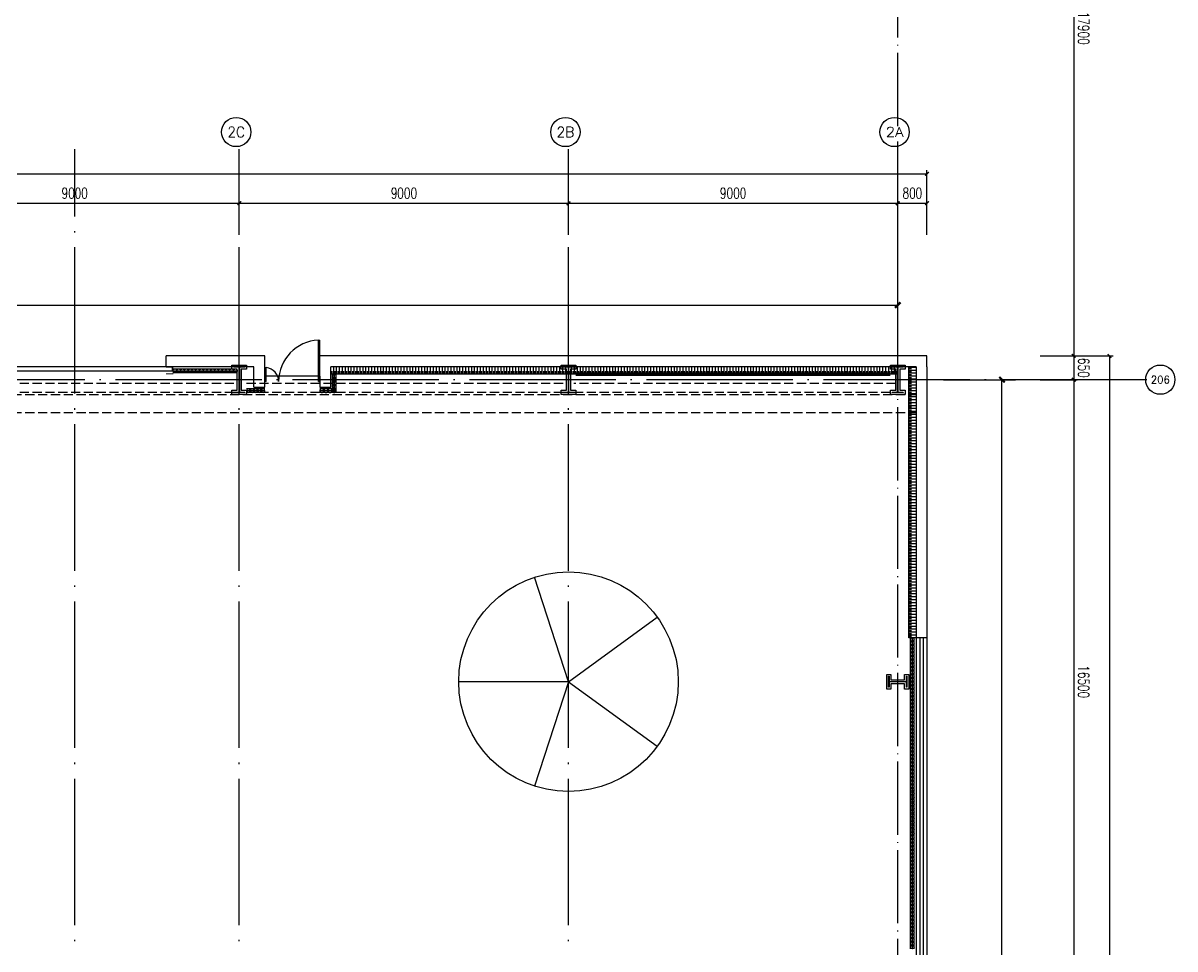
# Model space of a CAD drawing. Extents: x -555607 to 460190, y 498714 to 1664455.
# Drawn here: x -152766 to -121275, y 707020 to 732312 of the extents above; entities that cross this region are included whole.
import ezdxf
from ezdxf.enums import TextEntityAlignment as Align

# ---------------------------------------------------------------- set-up
doc = ezdxf.new("R2010")
doc.units = 0
doc.header["$LTSCALE"] = 1000
doc.header["$MEASUREMENT"] = 0
for name, pattern in [('10平面$0$DASH', [0.35, 0.25, -0.1]), ('CENTER', [2, 1.25, -0.25, 0.25, -0.25]), ('DASH', [0.35, 0.25, -0.1]), ('DOTE', [2.42, 2, -0.2, 0.02, -0.2])]:
    doc.linetypes.add(name, pattern=pattern)
doc.layers.get('Defpoints').update_dxf_attribs({"color": 210})
for name, color, linetype in [('10平面$0$WINDOW', 8, 'Continuous'), ('99平面图例外参$0$A-HATCH-2', 251, 'Continuous'), ('A-AXIS-D', 1, 'Continuous'), ('A-AXIS-DOTE', 14, 'DOTE'), ('A-AXIS-DP', 126, 'Continuous'), ('A-HATCH-2', 251, 'Continuous'), ('A-HRAIL', 250, 'Continuous'), ('A-LIN-V', 9, 'Continuous'), ('A-SFCE', 30, 'Continuous'), ('A-WINDOW', 8, 'Continuous'), ('AS-COLN', 6, 'Continuous'), ('AS-WALL', 40, 'Continuous'), ('CURTWALL', 4, 'Continuous'), ('TH_DIM', 3, 'Continuous')]:
    doc.layers.add(name, color=color, linetype=linetype)
doc.layers.add('柱间支撑', color=6, linetype='CENTER', lineweight=0)
doc.styles.add('_TCH_AXIS', font='COMPLEX', dxfattribs={"bigfont": 'GBCBIG'})
doc.styles.add('_TCH_DIM_T3', font='SIMPLEX', dxfattribs={"width": 0.705882, "bigfont": 'GBCBIG'})
doc.styles.add('A-DIM_T3', font='SIMPLEX', dxfattribs={"width": 0.705882, "bigfont": 'GBCBIG'})
doc.styles.add('图框宋体', font='', dxfattribs={"width": 0.75})
doc.styles.get('图框宋体').set_extended_font_data('SimSun')
doc.dimstyles.new('_TCH_ARCH&&100', dxfattribs={"dimtxt": 297.5, "dimasz": 100, "dimexe": 100, "dimexo": 100, "dimgap": 126.25, "dimtad": 1, "dimdec": 0, "dimzin": 0, "dimdsep": 46, "dimtxsty": '_TCH_DIM_T3', "dimblk": 'ARCHTICK', "dimcen": 0.09, "dimclrt": 7, "dimazin": 2, "dimtfac": 1, "dimtdec": 0, "dimtix": 1, "dimtmove": 2, "dimatfit": 3, "dimfxl": 100, "dimtolj": 1, "dimtzin": 0, "dimarcsym": 0})
doc.dimstyles.new('_TCH_ARCH&&150', dxfattribs={"dimtxt": 446.25, "dimasz": 150, "dimexe": 375, "dimexo": 450, "dimgap": 150, "dimtad": 1, "dimdec": 0, "dimzin": 0, "dimdsep": 46, "dimtxsty": '_TCH_DIM_T3', "dimblk": 'ARCHTICK', "dimcen": 0.09, "dimclrt": 7, "dimazin": 2, "dimtfac": 1, "dimtdec": 0, "dimtix": 1, "dimtmove": 2, "dimatfit": 3, "dimfxl": 1, "dimtolj": 1, "dimtzin": 0, "dimarcsym": 0})
doc.dimstyles.new('A-DIM&&100', dxfattribs={"dimtxt": 297.5, "dimasz": 100, "dimexe": 100, "dimexo": 100, "dimgap": 126.25, "dimtad": 1, "dimdec": 0, "dimzin": 0, "dimdsep": 46, "dimtxsty": 'A-DIM_T3', "dimblk": 'ARCHTICK', "dimcen": 0.09, "dimclrt": 7, "dimazin": 2, "dimtfac": 1, "dimtdec": 0, "dimtix": 1, "dimtmove": 2, "dimatfit": 3, "dimfxl": 1, "dimtolj": 1, "dimtzin": 0, "dimarcsym": 0})

# ---------------------------------------------------------------- blocks, each defined once
blk = doc.blocks.new('10平面$0$$DorLib2D$00000126')
at = {"color": 0, "linetype": 'Continuous'}
for p, q in [((-0.532, 0.5), (-0.532, 0.9)), ((0.532, 0.9), (0.532, 0.5))]:
    blk.add_line(p, q, dxfattribs=at)
at = {"color": 0, "linetype": '10平面$0$DASH'}
for p, q in [((-0.532, 0.9), (0.532, 0.9)), ((-0.532, 0.5), (0.532, 0.5))]:
    blk.add_line(p, q, dxfattribs=at)
blk = doc.blocks.new('DOOR2DLIB$SYSLIB$00000123')
at = {"color": 0}
for p, q in [((0.475, -0.001), (0.475, 0.752)), ((0.475, 0.752), (0.5, 0.752)), ((0.5, -0.001), (0.5, 0.752)), ((-0.5, 0), (-0.5, 0.252)), ((-0.475, 0.252), (-0.5, 0.252)), ((-0.475, 0), (-0.475, 0.252)), ((-0.475, 0), (-0.5, 0)), ((0.475, -0.001), (0.5, -0.001))]:
    blk.add_line(p, q, dxfattribs=at)
for centre, radius, start, end in [((0.505, -0.002), 0.755, 92.2493, 179.7238), ((-0.501, 0.003), 0.251, 359.7899, 84.0974)]:
    blk.add_arc(centre, radius, start, end, dxfattribs=at)
blk = doc.blocks.new('42343243')
at = {"layer": '10平面$0$WINDOW'}
blk.add_line((-144654, 1222620), (-146154, 1222620), dxfattribs=at)
at = {"layer": 'AS-WALL'}
for p, q in [((-146154, 1223170), (-148854, 1223170)), ((-148854, 1222870), (-148854, 1223170)), ((-146154, 1222620), (-146154, 1223170)), ((-144654, 1222620), (-144654, 1223170)), ((-137854, 1223170), (-144654, 1223170)), ((-137854, 1222870), (-137854, 1223170)), ((-146454, 1222870), (-148854, 1222870)), ((-146454, 1222320), (-146454, 1222870)), ((-144354, 1222320), (-144354, 1222870)), ((-137854, 1222870), (-144354, 1222870)), ((-146154, 1222320), (-146154, 1222620)), ((-144654, 1222620), (-144654, 1222320)), ((-146454, 1222320), (-146154, 1222320)), ((-144654, 1222320), (-144354, 1222320))]:
    blk.add_line(p, q, dxfattribs=at)
at = {"layer": '10平面$0$WINDOW', "zscale": 300}
for name, p, xscale, yscale, rotation in [('DOOR2DLIB$SYSLIB$00000123', (-145404, 1222470), -1500, -1500, 179.9999999999555), ('10平面$0$$DorLib2D$00000126', (-151354, 1223020), 5000, 300, 180)]:
    blk.add_blockref(name, p, dxfattribs=dict(at, xscale=xscale, yscale=yscale, rotation=rotation))
blk = doc.blocks.new('w4324324')
at = {"layer": 'A-HATCH-2', "color": 250}
for q in [(-1694760, 686605), (-1697614, 684532), (-1691907, 684532), (-1696524, 681178), (-1692997, 681178)]:
    blk.add_line((-1694760, 683605), q, dxfattribs=at)
blk.add_circle((-1694760, 683605), 3000, dxfattribs=at)
blk = doc.blocks.new('ner546')
at = {"layer": 'A-LIN-V'}
blk.add_blockref('w4324324', (631280, -64744), dxfattribs=at)
blk = doc.blocks.new('23124232432')
at = {"layer": '柱间支撑', "color": 250, "const_width": 100}
blk.add_lwpolyline([(-129054, 722720), (-137654, 722720)], dxfattribs=at)
blk = doc.blocks.new('342343243')
at = {"layer": 'A-AXIS-DP', "color": 5}
blk.add_lwpolyline([(-155704, 832070), (-155404, 832070), (-155404, 832058), (-155550, 832058), (-155550, 831582), (-155404, 831582), (-155404, 831570), (-155704, 831570), (-155704, 831582), (-155558, 831582), (-155558, 832058), (-155704, 832058), (-155704, 832070)], close=True, dxfattribs=at)
at = {"layer": 'A-HATCH-2'}
blk.add_lwpolyline([(-155754, 832120), (-155354, 832120), (-155354, 832008), (-155500, 832008), (-155500, 831632), (-155354, 831632), (-155354, 831520), (-155754, 831520), (-155754, 831632), (-155608, 831632), (-155608, 832008), (-155754, 832008)], close=True, dxfattribs=at)
blk = doc.blocks.new('nt66')
at = {"layer": 'A-HATCH-2'}
blk.add_lwpolyline([(-195840, 766870), (-195440, 766870), (-195440, 766758), (-195586, 766758), (-195586, 766182), (-195440, 766182), (-195440, 766070), (-195840, 766070), (-195840, 766182), (-195694, 766182), (-195694, 766758), (-195840, 766758)], close=True, dxfattribs=at)
at = {"layer": 'AS-COLN'}
blk.add_lwpolyline([(-195790, 766820), (-195490, 766820), (-195490, 766808), (-195636, 766808), (-195636, 766132), (-195490, 766132), (-195490, 766120), (-195790, 766120), (-195790, 766132), (-195644, 766132), (-195644, 766808), (-195790, 766808)], close=True, dxfattribs=at)
blk = doc.blocks.new('_ArchTick')
at = {"color": 0, "linetype": 'ByBlock', "const_width": 0.4}
blk.add_lwpolyline([(-0.5, -0.5), (0.5, 0.5)], dxfattribs=at)
blk = doc.blocks.new('*D132')
at = {"layer": 'A-AXIS-D', "color": 0, "lineweight": -2, "transparency": 16777216}
for p, q in [((-124860, 723220), (-122965, 723220)), ((-123065, 723220), (-123065, 639420)), ((-124860, 639420), (-122965, 639420))]:
    blk.add_line(p, q, dxfattribs=at)
at = {"layer": 'Defpoints', "color": 0, "transparency": 16777216}
for p in [(-124960, 723220), (-124960, 639420), (-123065, 639420)]:
    blk.add_point(p, dxfattribs=at)
at = {"layer": 'A-AXIS-D', "color": 0, "lineweight": -2, "transparency": 16777216, "xscale": 100, "yscale": 100, "zscale": 100}
for p, rotation in [((-123065, 723220), 90), ((-123065, 639420), 270)]:
    blk.add_blockref('_ArchTick', p, dxfattribs=dict(at, rotation=rotation))
at = {"layer": 'A-AXIS-D', "color": 7, "transparency": 16777216, "insert": (-122790, 681320), "char_height": 297.5, "attachment_point": 5, "rotation": 270, "style": '_TCH_DIM_T3'}
blk.add_mtext('\\A1;83800', dxfattribs=at)
blk = doc.blocks.new('*D133')
at = {"layer": 'A-AXIS-D', "color": 0, "lineweight": -2, "transparency": 16777216}
for p, q in [((-286054, 726630), (-286054, 728290)), ((-286054, 728190), (-128054, 728190)), ((-128054, 726630), (-128054, 728290))]:
    blk.add_line(p, q, dxfattribs=at)
at = {"layer": 'Defpoints', "color": 0, "transparency": 16777216}
for p in [(-128054, 728190), (-286054, 726530), (-128054, 726530)]:
    blk.add_point(p, dxfattribs=at)
at = {"layer": 'A-AXIS-D', "color": 0, "lineweight": -2, "transparency": 16777216, "xscale": 100, "yscale": 100, "zscale": 100, "rotation": 180}
blk.add_blockref('_ArchTick', (-286054, 728190), dxfattribs=at)
at = {"layer": 'A-AXIS-D', "color": 0, "lineweight": -2, "transparency": 16777216, "xscale": 100, "yscale": 100, "zscale": 100}
blk.add_blockref('_ArchTick', (-128054, 728190), dxfattribs=at)
at = {"layer": 'A-AXIS-D', "color": 7, "transparency": 16777216, "insert": (-207054, 728465), "char_height": 297.5, "attachment_point": 5, "style": '_TCH_DIM_T3'}
blk.add_mtext('\\A1;158000', dxfattribs=at)
blk = doc.blocks.new('*D149')
at = {"layer": 'A-AXIS-D', "color": 0, "lineweight": -2, "transparency": 16777216}
for p, q in [((-155854, 726530), (-155854, 727490)), ((-146854, 726530), (-146854, 727490)), ((-155854, 727390), (-146854, 727390))]:
    blk.add_line(p, q, dxfattribs=at)
at = {"layer": 'Defpoints', "color": 0, "transparency": 16777216}
for p in [(-146854, 727390), (-155854, 726430), (-146854, 726430)]:
    blk.add_point(p, dxfattribs=at)
at = {"layer": 'A-AXIS-D', "color": 0, "lineweight": -2, "transparency": 16777216, "xscale": 100, "yscale": 100, "zscale": 100, "rotation": 180}
blk.add_blockref('_ArchTick', (-155854, 727390), dxfattribs=at)
at = {"layer": 'A-AXIS-D', "color": 0, "lineweight": -2, "transparency": 16777216, "xscale": 100, "yscale": 100, "zscale": 100}
blk.add_blockref('_ArchTick', (-146854, 727390), dxfattribs=at)
at = {"layer": 'A-AXIS-D', "color": 7, "transparency": 16777216, "insert": (-151354, 727665), "char_height": 297.5, "attachment_point": 5, "style": '_TCH_DIM_T3'}
blk.add_mtext('\\A1;9000', dxfattribs=at)
blk = doc.blocks.new('*D150')
at = {"layer": 'A-AXIS-D', "color": 0, "lineweight": -2, "transparency": 16777216}
for p, q in [((-146854, 726530), (-146854, 727490)), ((-137854, 726530), (-137854, 727490)), ((-146854, 727390), (-137854, 727390))]:
    blk.add_line(p, q, dxfattribs=at)
at = {"layer": 'Defpoints', "color": 0, "transparency": 16777216}
for p in [(-137854, 727390), (-146854, 726430), (-137854, 726430)]:
    blk.add_point(p, dxfattribs=at)
at = {"layer": 'A-AXIS-D', "color": 0, "lineweight": -2, "transparency": 16777216, "xscale": 100, "yscale": 100, "zscale": 100, "rotation": 180}
blk.add_blockref('_ArchTick', (-146854, 727390), dxfattribs=at)
at = {"layer": 'A-AXIS-D', "color": 0, "lineweight": -2, "transparency": 16777216, "xscale": 100, "yscale": 100, "zscale": 100}
blk.add_blockref('_ArchTick', (-137854, 727390), dxfattribs=at)
at = {"layer": 'A-AXIS-D', "color": 7, "transparency": 16777216, "insert": (-142354, 727665), "char_height": 297.5, "attachment_point": 5, "style": '_TCH_DIM_T3'}
blk.add_mtext('\\A1;9000', dxfattribs=at)
blk = doc.blocks.new('*D151')
at = {"layer": 'A-AXIS-D', "color": 0, "lineweight": -2, "transparency": 16777216}
for p, q in [((-137854, 726530), (-137854, 727490)), ((-128854, 726530), (-128854, 727490)), ((-137854, 727390), (-128854, 727390))]:
    blk.add_line(p, q, dxfattribs=at)
at = {"layer": 'Defpoints', "color": 0, "transparency": 16777216}
for p in [(-128854, 727390), (-137854, 726430), (-128854, 726430)]:
    blk.add_point(p, dxfattribs=at)
at = {"layer": 'A-AXIS-D', "color": 0, "lineweight": -2, "transparency": 16777216, "xscale": 100, "yscale": 100, "zscale": 100, "rotation": 180}
blk.add_blockref('_ArchTick', (-137854, 727390), dxfattribs=at)
at = {"layer": 'A-AXIS-D', "color": 0, "lineweight": -2, "transparency": 16777216, "xscale": 100, "yscale": 100, "zscale": 100}
blk.add_blockref('_ArchTick', (-128854, 727390), dxfattribs=at)
at = {"layer": 'A-AXIS-D', "color": 7, "transparency": 16777216, "insert": (-133354, 727665), "char_height": 297.5, "attachment_point": 5, "style": '_TCH_DIM_T3'}
blk.add_mtext('\\A1;9000', dxfattribs=at)
blk = doc.blocks.new('*D152')
at = {"layer": 'A-AXIS-D', "color": 0, "lineweight": -2, "transparency": 16777216}
for p, q in [((-128854, 726530), (-128854, 727490)), ((-128054, 726530), (-128054, 727490)), ((-128854, 727390), (-128054, 727390))]:
    blk.add_line(p, q, dxfattribs=at)
at = {"layer": 'Defpoints', "color": 0, "transparency": 16777216}
for p in [(-128054, 727390), (-128854, 726430), (-128054, 726430)]:
    blk.add_point(p, dxfattribs=at)
at = {"layer": 'A-AXIS-D', "color": 0, "lineweight": -2, "transparency": 16777216, "xscale": 100, "yscale": 100, "zscale": 100, "rotation": 180}
blk.add_blockref('_ArchTick', (-128854, 727390), dxfattribs=at)
at = {"layer": 'A-AXIS-D', "color": 0, "lineweight": -2, "transparency": 16777216, "xscale": 100, "yscale": 100, "zscale": 100}
blk.add_blockref('_ArchTick', (-128054, 727390), dxfattribs=at)
at = {"layer": 'A-AXIS-D', "color": 7, "transparency": 16777216, "insert": (-128454, 727665), "char_height": 297.5, "attachment_point": 5, "style": '_TCH_DIM_T3'}
blk.add_mtext('\\A1;800', dxfattribs=at)
blk = doc.blocks.new('*D214')
at = {"layer": 'A-AXIS-D', "color": 0, "lineweight": -2, "transparency": 16777216}
for p, q in [((-124960, 741120), (-123944, 741120)), ((-124044, 741120), (-124044, 723220)), ((-124960, 723220), (-123944, 723220))]:
    blk.add_line(p, q, dxfattribs=at)
at = {"layer": 'Defpoints', "color": 0, "transparency": 16777216}
for p in [(-125060, 741120), (-125060, 723220), (-124044, 723220)]:
    blk.add_point(p, dxfattribs=at)
at = {"layer": 'A-AXIS-D', "color": 0, "lineweight": -2, "transparency": 16777216, "xscale": 100, "yscale": 100, "zscale": 100}
for p, rotation in [((-124044, 741120), 90), ((-124044, 723220), 270)]:
    blk.add_blockref('_ArchTick', p, dxfattribs=dict(at, rotation=rotation))
at = {"layer": 'A-AXIS-D', "color": 7, "transparency": 16777216, "insert": (-123769, 732170), "char_height": 297.5, "attachment_point": 5, "rotation": 270, "style": 'A-DIM_T3'}
blk.add_mtext('\\A1;17900', dxfattribs=at)
blk = doc.blocks.new('*D215')
at = {"layer": 'A-AXIS-D', "color": 0, "lineweight": -2, "transparency": 16777216}
for p, q in [((-124960, 723220), (-123944, 723220)), ((-124044, 723220), (-124044, 722570)), ((-124960, 722570), (-123944, 722570))]:
    blk.add_line(p, q, dxfattribs=at)
at = {"layer": 'Defpoints', "color": 0, "transparency": 16777216}
for p in [(-125060, 723220), (-125060, 722570), (-124044, 722570)]:
    blk.add_point(p, dxfattribs=at)
at = {"layer": 'A-AXIS-D', "color": 0, "lineweight": -2, "transparency": 16777216, "xscale": 100, "yscale": 100, "zscale": 100}
for p, rotation in [((-124044, 723220), 90), ((-124044, 722570), 270)]:
    blk.add_blockref('_ArchTick', p, dxfattribs=dict(at, rotation=rotation))
at = {"layer": 'A-AXIS-D', "color": 7, "transparency": 16777216, "insert": (-123769, 722895), "char_height": 297.5, "attachment_point": 5, "rotation": 270, "style": 'A-DIM_T3'}
blk.add_mtext('\\A1;650', dxfattribs=at)
blk = doc.blocks.new('*D216')
at = {"layer": 'A-AXIS-D', "color": 0, "lineweight": -2, "transparency": 16777216}
for p, q in [((-124960, 722570), (-123944, 722570)), ((-124044, 722570), (-124044, 706070)), ((-124960, 706070), (-123944, 706070))]:
    blk.add_line(p, q, dxfattribs=at)
at = {"layer": 'Defpoints', "color": 0, "transparency": 16777216}
for p in [(-125060, 722570), (-125060, 706070), (-124044, 706070)]:
    blk.add_point(p, dxfattribs=at)
at = {"layer": 'A-AXIS-D', "color": 0, "lineweight": -2, "transparency": 16777216, "xscale": 100, "yscale": 100, "zscale": 100}
for p, rotation in [((-124044, 722570), 90), ((-124044, 706070), 270)]:
    blk.add_blockref('_ArchTick', p, dxfattribs=dict(at, rotation=rotation))
at = {"layer": 'A-AXIS-D', "color": 7, "transparency": 16777216, "insert": (-123769, 714320), "char_height": 297.5, "attachment_point": 5, "rotation": 270, "style": 'A-DIM_T3'}
blk.add_mtext('\\A1;16500', dxfattribs=at)
blk = doc.blocks.new('3333')
at = {"layer": 'A-SFCE', "color": 250, "const_width": 20}
blk.add_lwpolyline([(-227064, 766320), (-227064, 766510), (-227244, 766510), (-227244, 766320)], dxfattribs=at)
blk = doc.blocks.new('99平面图例外参$0$$LinePat$填挖边坡')
at = {"color": 0}
for p, q in [((0, 0), (0, -1500)), ((300, 0), (300, -600))]:
    blk.add_line(p, q, dxfattribs=at)
at = {"layer": 'Defpoints', "color": 0}
blk.add_point((600, 0), dxfattribs=at)
blk = doc.blocks.new('99平面图例外参$0$$LinePat$圆环')
for points in [[(0, 150), (300, 150)], [(0, 0), (300, 0)], [(0, -150), (300, -150)]]:
    blk.add_lwpolyline(points)
at = {"color": 0}
blk.add_circle((150, 0), 150, dxfattribs=at)
blk = doc.blocks.new('*D614')
at = {"layer": 'Defpoints', "color": 0, "transparency": 16777216}
for p in [(-128854, 724608), (-263854, 723746), (-128854, 723746)]:
    blk.add_point(p, dxfattribs=at)
at = {"layer": 'TH_DIM', "color": 0, "lineweight": -2, "transparency": 16777216}
for p, q in [((-263854, 724196), (-263854, 724983)), ((-128854, 724196), (-128854, 724983)), ((-263854, 724608), (-128854, 724608))]:
    blk.add_line(p, q, dxfattribs=at)
at = {"layer": 'TH_DIM', "color": 0, "lineweight": -2, "transparency": 16777216, "xscale": 150, "yscale": 150, "zscale": 150, "rotation": 180}
blk.add_blockref('_ArchTick', (-263854, 724608), dxfattribs=at)
at = {"layer": 'TH_DIM', "color": 0, "lineweight": -2, "transparency": 16777216, "xscale": 150, "yscale": 150, "zscale": 150}
blk.add_blockref('_ArchTick', (-128854, 724608), dxfattribs=at)
at = {"layer": 'TH_DIM', "color": 7, "transparency": 16777216, "insert": (-196354, 725056), "char_height": 446.25, "attachment_point": 5, "style": '图框宋体'}
blk.add_mtext('\\A1;本侧2R轴至2A轴储烟仓以下开窗(门)面积共计:37.31平方', dxfattribs=at)
blk = doc.blocks.new('*D613')
at = {"layer": 'Defpoints', "color": 0, "transparency": 16777216}
for p in [(-128054, 722570), (-126005, 722570), (-128054, 640070)]:
    blk.add_point(p, dxfattribs=at)
at = {"layer": 'TH_DIM', "color": 0, "lineweight": -2, "transparency": 16777216}
for p, q in [((-127604, 722570), (-125630, 722570)), ((-126005, 640070), (-126005, 722570)), ((-127604, 640070), (-125630, 640070))]:
    blk.add_line(p, q, dxfattribs=at)
at = {"layer": 'TH_DIM', "color": 0, "lineweight": -2, "transparency": 16777216, "xscale": 150, "yscale": 150, "zscale": 150}
for p, rotation in [((-126005, 722570), 90), ((-126005, 640070), 270)]:
    blk.add_blockref('_ArchTick', p, dxfattribs=dict(at, rotation=rotation))
at = {"layer": 'TH_DIM', "color": 7, "transparency": 16777216, "insert": (-126452, 681320), "char_height": 446.25, "attachment_point": 5, "rotation": 90, "style": '图框宋体'}
blk.add_mtext('\\A1;本侧201轴至206A轴储烟仓以下开窗(门)面积共计:6.0平方', dxfattribs=at)

msp = doc.modelspace()

# ---------------------------------------------------------------- linework, layer by layer
at = {"layer": 'A-AXIS-D'}
for centre in [(-146939.1, 729336.1), (-137939.1, 729336.1), (-128939.1, 729336.1), (-121674.9, 722571.1)]:
    msp.add_circle(centre, 400, dxfattribs=at)
at = {"layer": 'A-AXIS-DOTE', "color": 250}
msp.add_line((-128854.2, 540740), (-128854.2, 841482.3), dxfattribs=at)
at = {"layer": 'A-AXIS-DOTE', "color": 250, "ltscale": 2}
for p, q in [((-151354.2, 635071.1), (-151354.2, 728870)), ((-146854.2, 635071.1), (-146854.2, 728870)), ((-137854.2, 635071.1), (-137854.2, 728870)), ((-122040, 722570), (-296250, 722570))]:
    msp.add_line(p, q, dxfattribs=at)
at = {"layer": 'A-HATCH-2', "color": 250, "linetype": 'DASH'}
for p, q in [((-263654.2, 722170), (-128354.2, 722170)), ((-263654.2, 721670), (-128354.2, 721670))]:
    msp.add_line(p, q, dxfattribs=at)
at = {"layer": 'A-LIN-V', "color": 250}
for p, q in [((-128554.2, 715520), (-128554.2, 722914)), ((-128858.2, 722720), (-144354.2, 722720)), ((-128354.2, 715520), (-128554.2, 715520))]:
    msp.add_line(p, q, dxfattribs=at)
at = {"layer": 'A-SFCE', "color": 250, "linetype": 'DASH'}
for p, q in [((-147004.2, 722470), (-164704.2, 722470)), ((-138004.2, 722470), (-146704.2, 722470)), ((-128908.2, 722470), (-137704.2, 722470)), ((-147004.2, 722220), (-164704.2, 722220)), ((-138004.2, 722220), (-146704.2, 722220)), ((-129054.2, 722220), (-137704.2, 722220))]:
    msp.add_line(p, q, dxfattribs=at)
at = {"layer": 'AS-WALL'}
for p, q in [((-128204.2, 723220), (-137854.2, 723220)), ((-137854.2, 722920), (-137854.2, 723220)), ((-128054.2, 723220), (-128204.2, 723220)), ((-128054.2, 722920), (-128054.2, 723220)), ((-128354.2, 722920), (-137854.2, 722920)), ((-128354.2, 722920), (-128354.2, 715520)), ((-128054.2, 722920), (-128054.2, 715520)), ((-128054.2, 722920), (-128054.2, 722920)), ((-128054.2, 715520), (-128354.2, 715520))]:
    msp.add_line(p, q, dxfattribs=at)
at = {"layer": 'CURTWALL', "color": 8}
for p, q in [((-128354.2, 715520), (-128354.2, 696620)), ((-128054.2, 715520), (-128354.2, 715520)), ((-128254.2, 715520), (-128254.2, 696620)), ((-128154.2, 715520), (-128154.2, 696620)), ((-128054.2, 715520), (-128054.2, 696620))]:
    msp.add_line(p, q, dxfattribs=at)

# ---------------------------------------------------------------- block references
at = {"color": 250}
for p in [(48785.8, -43900), (57785.8, -43900), (66785.8, -43900)]:
    msp.add_blockref('nt66', p, dxfattribs=at)
at = {"layer": '99平面图例外参$0$A-HATCH-2', "color": 250, "yscale": 0.1333333333333333, "zscale": 0.1333333333333333}
for p, xscale, rotation in [((-144354.2, 722720), -0.1338169328393815, 180), ((-144273.9, 722720), -0.1338169328393815, 180), ((-144193.6, 722720), -0.1338169328393815, 180), ((-144113.3, 722720), -0.1338169328393815, 180), ((-144033, 722720), -0.1338169328393815, 180), ((-143952.7, 722720), -0.1338169328393815, 180), ((-143872.4, 722720), -0.1338169328393815, 180), ((-143792.2, 722720), -0.1338169328393815, 180), ((-143711.9, 722720), -0.1338169328393815, 180), ((-143631.6, 722720), -0.1338169328393815, 180), ((-143551.3, 722720), -0.1338169328393815, 180), ((-143471, 722720), -0.1338169328393815, 180), ((-143390.7, 722720), -0.1338169328393815, 180), ((-143310.4, 722720), -0.1338169328393815, 180), ((-143230.1, 722720), -0.1338169328393815, 180), ((-143149.8, 722720), -0.1338169328393815, 180), ((-143069.5, 722720), -0.1338169328393815, 180), ((-142989.3, 722720), -0.1338169328393815, 180), ((-142909, 722720), -0.1338169328393815, 180), ((-142828.7, 722720), -0.1338169328393815, 180), ((-142748.4, 722720), -0.1338169328393815, 180), ((-142668.1, 722720), -0.1338169328393815, 180), ((-142587.8, 722720), -0.1338169328393815, 180), ((-142507.5, 722720), -0.1338169328393815, 180), ((-142427.2, 722720), -0.1338169328393815, 180), ((-142346.9, 722720), -0.1338169328393815, 180), ((-142266.6, 722720), -0.1338169328393815, 180), ((-142186.4, 722720), -0.1338169328393815, 180), ((-142106.1, 722720), -0.1338169328393815, 180), ((-142025.8, 722720), -0.1338169328393815, 180), ((-141945.5, 722720), -0.1338169328393815, 180), ((-141865.2, 722720), -0.1338169328393815, 180), ((-141784.9, 722720), -0.1338169328393815, 180), ((-141704.6, 722720), -0.1338169328393815, 180), ((-141624.3, 722720), -0.1338169328393815, 180), ((-141544, 722720), -0.1338169328393815, 180), ((-141463.7, 722720), -0.1338169328393815, 180), ((-141383.4, 722720), -0.1338169328393815, 180), ((-141303.2, 722720), -0.1338169328393815, 180), ((-141222.9, 722720), -0.1338169328393815, 180), ((-141142.6, 722720), -0.1338169328393815, 180), ((-141062.3, 722720), -0.1338169328393815, 180), ((-140982, 722720), -0.1338169328393815, 180), ((-140901.7, 722720), -0.1338169328393815, 180), ((-140821.4, 722720), -0.1338169328393815, 180), ((-140741.1, 722720), -0.1338169328393815, 180), ((-140660.8, 722720), -0.1338169328393815, 180), ((-140580.5, 722720), -0.1338169328393815, 180), ((-140500.3, 722720), -0.1338169328393815, 180), ((-140420, 722720), -0.1338169328393815, 180), ((-140339.7, 722720), -0.1338169328393815, 180), ((-140259.4, 722720), -0.1338169328393815, 180), ((-140179.1, 722720), -0.1338169328393815, 180), ((-140098.8, 722720), -0.1338169328393815, 180), ((-140018.5, 722720), -0.1338169328393815, 180), ((-139938.2, 722720), -0.1338169328393815, 180), ((-139857.9, 722720), -0.1338169328393815, 180), ((-139777.6, 722720), -0.1338169328393815, 180), ((-139697.4, 722720), -0.1338169328393815, 180), ((-139617.1, 722720), -0.1338169328393815, 180), ((-139536.8, 722720), -0.1338169328393815, 180), ((-139456.5, 722720), -0.1338169328393815, 180), ((-139376.2, 722720), -0.1338169328393815, 180), ((-139295.9, 722720), -0.1338169328393815, 180), ((-139215.6, 722720), -0.1338169328393815, 180), ((-139135.3, 722720), -0.1338169328393815, 180), ((-139055, 722720), -0.1338169328393815, 180), ((-138974.7, 722720), -0.1338169328393815, 180), ((-138894.5, 722720), -0.1338169328393815, 180), ((-138814.2, 722720), -0.1338169328393815, 180), ((-138733.9, 722720), -0.1338169328393815, 180), ((-138653.6, 722720), -0.1338169328393815, 180), ((-138573.3, 722720), -0.1338169328393815, 180), ((-138493, 722720), -0.1338169328393815, 180), ((-138412.7, 722720), -0.1338169328393815, 180), ((-138332.4, 722720), -0.1338169328393815, 180), ((-138252.1, 722720), -0.1338169328393815, 180), ((-138171.8, 722720), -0.1338169328393815, 180), ((-138091.6, 722720), -0.1338169328393815, 180), ((-138011.3, 722720), -0.1338169328393815, 180), ((-137931, 722720), -0.1338169328393815, 180), ((-137850.7, 722720), -0.1338169328393815, 180), ((-137770.4, 722720), -0.1338169328393815, 180), ((-137690.1, 722720), -0.1338169328393815, 180), ((-137609.8, 722720), -0.1338169328393815, 180), ((-137529.5, 722720), -0.1338169328393815, 180), ((-137449.2, 722720), -0.1338169328393815, 180), ((-137368.9, 722720), -0.1338169328393815, 180), ((-137288.7, 722720), -0.1338169328393815, 180), ((-137208.4, 722720), -0.1338169328393815, 180), ((-137128.1, 722720), -0.1338169328393815, 180), ((-137047.8, 722720), -0.1338169328393815, 180), ((-136967.5, 722720), -0.1338169328393815, 180), ((-136887.2, 722720), -0.1338169328393815, 180), ((-136806.9, 722720), -0.1338169328393815, 180), ((-136726.6, 722720), -0.1338169328393815, 180), ((-136646.3, 722720), -0.1338169328393815, 180), ((-136566, 722720), -0.1338169328393815, 180), ((-136485.7, 722720), -0.1338169328393815, 180), ((-136405.5, 722720), -0.1338169328393815, 180), ((-136325.2, 722720), -0.1338169328393815, 180), ((-136244.9, 722720), -0.1338169328393815, 180), ((-136164.6, 722720), -0.1338169328393815, 180), ((-136084.3, 722720), -0.1338169328393815, 180), ((-136004, 722720), -0.1338169328393815, 180), ((-135923.7, 722720), -0.1338169328393815, 180), ((-135843.4, 722720), -0.1338169328393815, 180), ((-135763.1, 722720), -0.1338169328393815, 180), ((-135682.8, 722720), -0.1338169328393815, 180), ((-135602.6, 722720), -0.1338169328393815, 180), ((-135522.3, 722720), -0.1338169328393815, 180), ((-135442, 722720), -0.1338169328393815, 180), ((-135361.7, 722720), -0.1338169328393815, 180), ((-135281.4, 722720), -0.1338169328393815, 180), ((-135201.1, 722720), -0.1338169328393815, 180), ((-135120.8, 722720), -0.1338169328393815, 180), ((-135040.5, 722720), -0.1338169328393815, 180), ((-134960.2, 722720), -0.1338169328393815, 180), ((-134879.9, 722720), -0.1338169328393815, 180), ((-134799.7, 722720), -0.1338169328393815, 180), ((-134719.4, 722720), -0.1338169328393815, 180), ((-134639.1, 722720), -0.1338169328393815, 180), ((-134558.8, 722720), -0.1338169328393815, 180), ((-134478.5, 722720), -0.1338169328393815, 180), ((-134398.2, 722720), -0.1338169328393815, 180), ((-134317.9, 722720), -0.1338169328393815, 180), ((-134237.6, 722720), -0.1338169328393815, 180), ((-134157.3, 722720), -0.1338169328393815, 180), ((-134077, 722720), -0.1338169328393815, 180), ((-133996.8, 722720), -0.1338169328393815, 180), ((-133916.5, 722720), -0.1338169328393815, 180), ((-133836.2, 722720), -0.1338169328393815, 180), ((-133755.9, 722720), -0.1338169328393815, 180), ((-133675.6, 722720), -0.1338169328393815, 180), ((-133595.3, 722720), -0.1338169328393815, 180), ((-133515, 722720), -0.1338169328393815, 180), ((-133434.7, 722720), -0.1338169328393815, 180), ((-133354.4, 722720), -0.1338169328393815, 180), ((-133274.1, 722720), -0.1338169328393815, 180), ((-133193.9, 722720), -0.1338169328393815, 180), ((-133113.6, 722720), -0.1338169328393815, 180), ((-133033.3, 722720), -0.1338169328393815, 180), ((-132953, 722720), -0.1338169328393815, 180), ((-132872.7, 722720), -0.1338169328393815, 180), ((-132792.4, 722720), -0.1338169328393815, 180), ((-132712.1, 722720), -0.1338169328393815, 180), ((-132631.8, 722720), -0.1338169328393815, 180), ((-132551.5, 722720), -0.1338169328393815, 180), ((-132471.2, 722720), -0.1338169328393815, 180), ((-132391, 722720), -0.1338169328393815, 180), ((-132310.7, 722720), -0.1338169328393815, 180), ((-132230.4, 722720), -0.1338169328393815, 180), ((-132150.1, 722720), -0.1338169328393815, 180), ((-132069.8, 722720), -0.1338169328393815, 180), ((-131989.5, 722720), -0.1338169328393815, 180), ((-131909.2, 722720), -0.1338169328393815, 180), ((-131828.9, 722720), -0.1338169328393815, 180), ((-131748.6, 722720), -0.1338169328393815, 180), ((-131668.3, 722720), -0.1338169328393815, 180), ((-131588, 722720), -0.1338169328393815, 180), ((-131507.8, 722720), -0.1338169328393815, 180), ((-131427.5, 722720), -0.1338169328393815, 180), ((-131347.2, 722720), -0.1338169328393815, 180), ((-131266.9, 722720), -0.1338169328393815, 180), ((-131186.6, 722720), -0.1338169328393815, 180), ((-131106.3, 722720), -0.1338169328393815, 180), ((-131026, 722720), -0.1338169328393815, 180), ((-130945.7, 722720), -0.1338169328393815, 180), ((-130865.4, 722720), -0.1338169328393815, 180), ((-130785.1, 722720), -0.1338169328393815, 180), ((-130704.9, 722720), -0.1338169328393815, 180), ((-130624.6, 722720), -0.1338169328393815, 180), ((-130544.3, 722720), -0.1338169328393815, 180), ((-130464, 722720), -0.1338169328393815, 180), ((-130383.7, 722720), -0.1338169328393815, 180), ((-130303.4, 722720), -0.1338169328393815, 180), ((-130223.1, 722720), -0.1338169328393815, 180), ((-130142.8, 722720), -0.1338169328393815, 180), ((-130062.5, 722720), -0.1338169328393815, 180), ((-129982.2, 722720), -0.1338169328393815, 180), ((-129902, 722720), -0.1338169328393815, 180), ((-129821.7, 722720), -0.1338169328393815, 180), ((-129741.4, 722720), -0.1338169328393815, 180), ((-129661.1, 722720), -0.1338169328393815, 180), ((-129580.8, 722720), -0.1338169328393815, 180), ((-129500.5, 722720), -0.1338169328393815, 180), ((-129420.2, 722720), -0.1338169328393815, 180), ((-129339.9, 722720), -0.1338169328393815, 180), ((-129259.6, 722720), -0.1338169328393815, 180), ((-129179.3, 722720), -0.1338169328393815, 180), ((-129099.1, 722720), -0.1338169328393815, 180), ((-129018.8, 722720), -0.1338169328393815, 180), ((-128938.5, 722720), -0.1338169328393815, 180), ((-128554.2, 722914), -0.133949268261889, 89.99999999918617), ((-128554.2, 722833.6), -0.133949268261889, 89.99999999918617), ((-128554.2, 722753.3), -0.133949268261889, 89.99999999918617), ((-128554.2, 722672.9), -0.133949268261889, 89.99999999918617), ((-128554.2, 722592.5), -0.133949268261889, 89.99999999918617), ((-128554.2, 722512.2), -0.133949268261889, 89.99999999918617), ((-128554.2, 722431.8), -0.133949268261889, 89.99999999918617), ((-128554.2, 722351.4), -0.133949268261889, 89.99999999918617), ((-128554.2, 722271), -0.133949268261889, 89.99999999918617), ((-128554.2, 722190.7), -0.133949268261889, 89.99999999918617), ((-128554.2, 722110.3), -0.133949268261889, 89.99999999918617), ((-128554.2, 722029.9), -0.133949268261889, 89.99999999918617), ((-128554.2, 721949.6), -0.133949268261889, 89.99999999918617), ((-128554.2, 721869.2), -0.133949268261889, 89.99999999918617), ((-128554.2, 721788.8), -0.133949268261889, 89.99999999918617), ((-128554.2, 721708.5), -0.133949268261889, 89.99999999918617), ((-128554.2, 721628.1), -0.133949268261889, 89.99999999918617), ((-128554.2, 721547.7), -0.133949268261889, 89.99999999918617), ((-128554.2, 721467.3), -0.133949268261889, 89.99999999918617), ((-128554.2, 721387), -0.133949268261889, 89.99999999918617), ((-128554.2, 721306.6), -0.133949268261889, 89.99999999918617), ((-128554.2, 721226.2), -0.133949268261889, 89.99999999918617), ((-128554.2, 721145.9), -0.133949268261889, 89.99999999918617), ((-128554.2, 721065.5), -0.133949268261889, 89.99999999918617), ((-128554.2, 720985.1), -0.133949268261889, 89.99999999918617), ((-128554.2, 720904.8), -0.133949268261889, 89.99999999918617), ((-128554.2, 720824.4), -0.133949268261889, 89.99999999918617), ((-128554.2, 720744), -0.133949268261889, 89.99999999918617), ((-128554.2, 720663.7), -0.133949268261889, 89.99999999918617), ((-128554.2, 720583.3), -0.133949268261889, 89.99999999918617), ((-128554.2, 720502.9), -0.133949268261889, 89.99999999918617), ((-128554.2, 720422.5), -0.133949268261889, 89.99999999918617), ((-128554.2, 720342.2), -0.133949268261889, 89.99999999918617), ((-128554.2, 720261.8), -0.133949268261889, 89.99999999918617), ((-128554.2, 720181.4), -0.133949268261889, 89.99999999918617), ((-128554.2, 720101.1), -0.133949268261889, 89.99999999918617), ((-128554.2, 720020.7), -0.133949268261889, 89.99999999918617), ((-128554.2, 719940.3), -0.133949268261889, 89.99999999918617), ((-128554.2, 719860), -0.133949268261889, 89.99999999918617), ((-128554.2, 719779.6), -0.133949268261889, 89.99999999918617), ((-128554.2, 719699.2), -0.133949268261889, 89.99999999918617), ((-128554.2, 719618.8), -0.133949268261889, 89.99999999918617), ((-128554.2, 719538.5), -0.133949268261889, 89.99999999918617), ((-128554.2, 719458.1), -0.133949268261889, 89.99999999918617), ((-128554.2, 719377.7), -0.133949268261889, 89.99999999918617), ((-128554.2, 719297.4), -0.133949268261889, 89.99999999918617), ((-128554.2, 719217), -0.133949268261889, 89.99999999918617), ((-128554.2, 719136.6), -0.133949268261889, 89.99999999918617), ((-128554.2, 719056.3), -0.133949268261889, 89.99999999918617), ((-128554.2, 718975.9), -0.133949268261889, 89.99999999918617), ((-128554.2, 718895.5), -0.133949268261889, 89.99999999918617), ((-128554.2, 718815.2), -0.133949268261889, 89.99999999918617), ((-128554.2, 718734.8), -0.133949268261889, 89.99999999918617), ((-128554.2, 718654.4), -0.133949268261889, 89.99999999918617), ((-128554.2, 718574), -0.133949268261889, 89.99999999918617), ((-128554.2, 718493.7), -0.133949268261889, 89.99999999918617), ((-128554.2, 718413.3), -0.133949268261889, 89.99999999918617), ((-128554.2, 718332.9), -0.133949268261889, 89.99999999918617), ((-128554.2, 718252.6), -0.133949268261889, 89.99999999918617), ((-128554.2, 718172.2), -0.133949268261889, 89.99999999918617), ((-128554.2, 718091.8), -0.133949268261889, 89.99999999918617), ((-128554.2, 718011.5), -0.133949268261889, 89.99999999918617), ((-128554.2, 717931.1), -0.133949268261889, 89.99999999918617), ((-128554.2, 717850.7), -0.133949268261889, 89.99999999918617), ((-128554.2, 717770.3), -0.133949268261889, 89.99999999918617), ((-128554.2, 717690), -0.133949268261889, 89.99999999918617), ((-128554.2, 717609.6), -0.133949268261889, 89.99999999918617), ((-128554.2, 717529.2), -0.133949268261889, 89.99999999918617), ((-128554.2, 717448.9), -0.133949268261889, 89.99999999918617), ((-128554.2, 717368.5), -0.133949268261889, 89.99999999918617), ((-128554.2, 717288.1), -0.133949268261889, 89.99999999918617), ((-128554.2, 717207.8), -0.133949268261889, 89.99999999918617), ((-128554.2, 717127.4), -0.133949268261889, 89.99999999918617), ((-128554.2, 717047), -0.133949268261889, 89.99999999918617), ((-128554.2, 716966.7), -0.133949268261889, 89.99999999918617), ((-128554.2, 716886.3), -0.133949268261889, 89.99999999918617), ((-128554.2, 716805.9), -0.133949268261889, 89.99999999918617), ((-128554.2, 716725.5), -0.133949268261889, 89.99999999918617), ((-128554.2, 716645.2), -0.133949268261889, 89.99999999918617), ((-128554.2, 716564.8), -0.133949268261889, 89.99999999918617), ((-128554.2, 716484.4), -0.133949268261889, 89.99999999918617), ((-128554.2, 716404.1), -0.133949268261889, 89.99999999918617), ((-128554.2, 716323.7), -0.133949268261889, 89.99999999918617), ((-128554.2, 716243.3), -0.133949268261889, 89.99999999918617), ((-128554.2, 716163), -0.133949268261889, 89.99999999918617), ((-128554.2, 716082.6), -0.133949268261889, 89.99999999918617), ((-128554.2, 716002.2), -0.133949268261889, 89.99999999918617), ((-128554.2, 715921.8), -0.133949268261889, 89.99999999918617), ((-128554.2, 715841.5), -0.133949268261889, 89.99999999918617), ((-128554.2, 715761.1), -0.133949268261889, 89.99999999918617), ((-128554.2, 715680.7), -0.133949268261889, 89.99999999918617), ((-128554.2, 715600.4), -0.133949268261889, 89.99999999918617)]:
    msp.add_blockref('99平面图例外参$0$$LinePat$填挖边坡', p, dxfattribs=dict(at, xscale=xscale, rotation=rotation))
at = {"layer": 'A-AXIS-DP', "color": 250, "rotation": 270}
msp.add_blockref('342343243', (-960674.2, 558765.8), dxfattribs=at)
at = {"layer": 'A-HRAIL', "color": 250, "yscale": 0.3333333333111111, "zscale": 0.3333333333111111}
for p, xscale in [((-148665, 722814), 0.344473467906519), ((-148561.7, 722814), 0.344473467906519), ((-148458.3, 722814), 0.344473467906519), ((-148355, 722814), 0.344473467906519), ((-148251.6, 722814), 0.344473467906519), ((-148148.3, 722814), 0.344473467906519), ((-148044.9, 722814), 0.344473467906519), ((-147941.6, 722814), 0.344473467906519), ((-147838.3, 722814), 0.344473467906519), ((-147734.9, 722814), 0.344473467906519), ((-147631.6, 722814), 0.344473467906519), ((-147528.2, 722814), 0.344473467906519), ((-147424.9, 722814), 0.344473467906519), ((-147321.6, 722814), 0.344473467906519), ((-147218.2, 722814), 0.344473467906519), ((-147114.9, 722814), 0.344473467906519), ((-147011.5, 722814), 0.344473467906519), ((-146554.2, 722270), -0.3333327848855343), ((-146454.2, 722270), -0.3333327848855343), ((-146354.2, 722270), -0.3333327848855343), ((-146254.2, 722270), -0.3333327848855343), ((-146154.2, 722270), -0.3333327848855343), ((-144541.7, 722270), -0.3749999998826196), ((-144429.2, 722270), -0.3749999998826196), ((-144316.7, 722270), -0.3749999998826196), ((-144204.2, 722270), -0.3749999998826196)]:
    msp.add_blockref('99平面图例外参$0$$LinePat$圆环', p, dxfattribs=dict(at, xscale=xscale))
at = {"layer": 'A-HRAIL', "color": 250}
for p, xscale, yscale, zscale, rotation in [((-144254.2, 722620), -0.3333333088954032, 0.3333333333111111, 0.3333333333111111, 270), ((-144254.2, 722520), -0.3333333088954032, 0.3333333333111111, 0.3333333333111111, 270), ((-144254.2, 722420), -0.3333333088954032, 0.3333333333111111, 0.3333333333111111, 270), ((-144254.2, 722320), -0.3333333088954032, 0.3333333333111111, 0.3333333333111111, 270), ((-144254.2, 722220), -0.3333333088954032, 0.3333333333111111, 0.3333333333111111, 270), ((-128454.2, 715420), 0.3333333333082387, 0.3333333333082387, 0.3333333333082387, 90), ((-128454.2, 715320), 0.3333333333082387, 0.3333333333082387, 0.3333333333082387, 90), ((-128454.2, 715220), 0.3333333333082387, 0.3333333333082387, 0.3333333333082387, 90), ((-128454.2, 715120), 0.3333333333082387, 0.3333333333082387, 0.3333333333082387, 90), ((-128454.2, 715020), 0.3333333333082387, 0.3333333333082387, 0.3333333333082387, 90), ((-128454.2, 714920), 0.3333333333082387, 0.3333333333082387, 0.3333333333082387, 90), ((-128454.2, 714820), 0.3333333333082387, 0.3333333333082387, 0.3333333333082387, 90), ((-128454.2, 714720), 0.3333333333082387, 0.3333333333082387, 0.3333333333082387, 90), ((-128454.2, 714620), 0.3333333333082387, 0.3333333333082387, 0.3333333333082387, 90), ((-128454.2, 714520), 0.3333333333082387, 0.3333333333082387, 0.3333333333082387, 90), ((-128454.2, 714420), 0.3333333333082387, 0.3333333333082387, 0.3333333333082387, 90), ((-128454.2, 714320), 0.3333333333082387, 0.3333333333082387, 0.3333333333082387, 90), ((-128454.2, 714220), 0.3333333333082387, 0.3333333333082387, 0.3333333333082387, 90), ((-128454.2, 714120), 0.3333333333082387, 0.3333333333082387, 0.3333333333082387, 90), ((-128454.2, 714020), 0.3333333333082387, 0.3333333333082387, 0.3333333333082387, 90), ((-128454.2, 713920), 0.3333333333082387, 0.3333333333082387, 0.3333333333082387, 90), ((-128454.2, 713820), 0.3333333333082387, 0.3333333333082387, 0.3333333333082387, 90), ((-128454.2, 713720), 0.3333333333082387, 0.3333333333082387, 0.3333333333082387, 90), ((-128454.2, 713620), 0.3333333333082387, 0.3333333333082387, 0.3333333333082387, 90), ((-128454.2, 713520), 0.3333333333082387, 0.3333333333082387, 0.3333333333082387, 90), ((-128454.2, 713420), 0.3333333333082387, 0.3333333333082387, 0.3333333333082387, 90), ((-128454.2, 713320), 0.3333333333082387, 0.3333333333082387, 0.3333333333082387, 90), ((-128454.2, 713220), 0.3333333333082387, 0.3333333333082387, 0.3333333333082387, 90), ((-128454.2, 713120), 0.3333333333082387, 0.3333333333082387, 0.3333333333082387, 90), ((-128454.2, 713020), 0.3333333333082387, 0.3333333333082387, 0.3333333333082387, 90), ((-128454.2, 712920), 0.3333333333082387, 0.3333333333082387, 0.3333333333082387, 90), ((-128454.2, 712820), 0.3333333333082387, 0.3333333333082387, 0.3333333333082387, 90), ((-128454.2, 712720), 0.3333333333082387, 0.3333333333082387, 0.3333333333082387, 90), ((-128454.2, 712620), 0.3333333333082387, 0.3333333333082387, 0.3333333333082387, 90), ((-128454.2, 712520), 0.3333333333082387, 0.3333333333082387, 0.3333333333082387, 90), ((-128454.2, 712420), 0.3333333333082387, 0.3333333333082387, 0.3333333333082387, 90), ((-128454.2, 712320), 0.3333333333082387, 0.3333333333082387, 0.3333333333082387, 90), ((-128454.2, 712220), 0.3333333333082387, 0.3333333333082387, 0.3333333333082387, 90), ((-128454.2, 712120), 0.3333333333082387, 0.3333333333082387, 0.3333333333082387, 90), ((-128454.2, 712020), 0.3333333333082387, 0.3333333333082387, 0.3333333333082387, 90), ((-128454.2, 711920), 0.3333333333082387, 0.3333333333082387, 0.3333333333082387, 90), ((-128454.2, 711820), 0.3333333333082387, 0.3333333333082387, 0.3333333333082387, 90), ((-128454.2, 711720), 0.3333333333082387, 0.3333333333082387, 0.3333333333082387, 90), ((-128454.2, 711620), 0.3333333333082387, 0.3333333333082387, 0.3333333333082387, 90), ((-128454.2, 711520), 0.3333333333082387, 0.3333333333082387, 0.3333333333082387, 90), ((-128454.2, 711420), 0.3333333333082387, 0.3333333333082387, 0.3333333333082387, 90), ((-128454.2, 711320), 0.3333333333082387, 0.3333333333082387, 0.3333333333082387, 90), ((-128454.2, 711220), 0.3333333333082387, 0.3333333333082387, 0.3333333333082387, 90), ((-128454.2, 711120), 0.3333333333082387, 0.3333333333082387, 0.3333333333082387, 90), ((-128454.2, 711020), 0.3333333333082387, 0.3333333333082387, 0.3333333333082387, 90), ((-128454.2, 710920), 0.3333333333082387, 0.3333333333082387, 0.3333333333082387, 90), ((-128454.2, 710820), 0.3333333333082387, 0.3333333333082387, 0.3333333333082387, 90), ((-128454.2, 710720), 0.3333333333082387, 0.3333333333082387, 0.3333333333082387, 90), ((-128454.2, 710620), 0.3333333333082387, 0.3333333333082387, 0.3333333333082387, 90), ((-128454.2, 710520), 0.3333333333082387, 0.3333333333082387, 0.3333333333082387, 90), ((-128454.2, 710420), 0.3333333333082387, 0.3333333333082387, 0.3333333333082387, 90), ((-128454.2, 710320), 0.3333333333082387, 0.3333333333082387, 0.3333333333082387, 90), ((-128454.2, 710220), 0.3333333333082387, 0.3333333333082387, 0.3333333333082387, 90), ((-128454.2, 710120), 0.3333333333082387, 0.3333333333082387, 0.3333333333082387, 90), ((-128454.2, 710020), 0.3333333333082387, 0.3333333333082387, 0.3333333333082387, 90), ((-128454.2, 709920), 0.3333333333082387, 0.3333333333082387, 0.3333333333082387, 90), ((-128454.2, 709820), 0.3333333333082387, 0.3333333333082387, 0.3333333333082387, 90), ((-128454.2, 709720), 0.3333333333082387, 0.3333333333082387, 0.3333333333082387, 90), ((-128454.2, 709620), 0.3333333333082387, 0.3333333333082387, 0.3333333333082387, 90), ((-128454.2, 709520), 0.3333333333082387, 0.3333333333082387, 0.3333333333082387, 90), ((-128454.2, 709420), 0.3333333333082387, 0.3333333333082387, 0.3333333333082387, 90), ((-128454.2, 709320), 0.3333333333082387, 0.3333333333082387, 0.3333333333082387, 90), ((-128454.2, 709220), 0.3333333333082387, 0.3333333333082387, 0.3333333333082387, 90), ((-128454.2, 709120), 0.3333333333082387, 0.3333333333082387, 0.3333333333082387, 90), ((-128454.2, 709020), 0.3333333333082387, 0.3333333333082387, 0.3333333333082387, 90), ((-128454.2, 708920), 0.3333333333082387, 0.3333333333082387, 0.3333333333082387, 90), ((-128454.2, 708820), 0.3333333333082387, 0.3333333333082387, 0.3333333333082387, 90), ((-128454.2, 708720), 0.3333333333082387, 0.3333333333082387, 0.3333333333082387, 90), ((-128454.2, 708620), 0.3333333333082387, 0.3333333333082387, 0.3333333333082387, 90), ((-128454.2, 708520), 0.3333333333082387, 0.3333333333082387, 0.3333333333082387, 90), ((-128454.2, 708420), 0.3333333333082387, 0.3333333333082387, 0.3333333333082387, 90), ((-128454.2, 708320), 0.3333333333082387, 0.3333333333082387, 0.3333333333082387, 90), ((-128454.2, 708220), 0.3333333333082387, 0.3333333333082387, 0.3333333333082387, 90), ((-128454.2, 708120), 0.3333333333082387, 0.3333333333082387, 0.3333333333082387, 90), ((-128454.2, 708020), 0.3333333333082387, 0.3333333333082387, 0.3333333333082387, 90), ((-128454.2, 707920), 0.3333333333082387, 0.3333333333082387, 0.3333333333082387, 90), ((-128454.2, 707820), 0.3333333333082387, 0.3333333333082387, 0.3333333333082387, 90), ((-128454.2, 707720), 0.3333333333082387, 0.3333333333082387, 0.3333333333082387, 90), ((-128454.2, 707620), 0.3333333333082387, 0.3333333333082387, 0.3333333333082387, 90), ((-128454.2, 707520), 0.3333333333082387, 0.3333333333082387, 0.3333333333082387, 90), ((-128454.2, 707420), 0.3333333333082387, 0.3333333333082387, 0.3333333333082387, 90), ((-128454.2, 707320), 0.3333333333082387, 0.3333333333082387, 0.3333333333082387, 90), ((-128454.2, 707220), 0.3333333333082387, 0.3333333333082387, 0.3333333333082387, 90), ((-128454.2, 707120), 0.3333333333082387, 0.3333333333082387, 0.3333333333082387, 90), ((-128454.2, 707020), 0.3333333333082387, 0.3333333333082387, 0.3333333333082387, 90)]:
    msp.add_blockref('99平面图例外参$0$$LinePat$圆环', p, dxfattribs=dict(at, xscale=xscale, yscale=yscale, zscale=zscale, rotation=rotation))
at = {"layer": 'A-LIN-V', "color": 250, "rotation": 90.00000000000001}
msp.add_blockref('ner546', (481006.5, 1777800), dxfattribs=at)
at = {"layer": 'A-SFCE', "color": 250, "xscale": -1, "rotation": 270}
msp.add_blockref('3333', (-915175, 949974.2), dxfattribs=at)
at = {"layer": 'A-WINDOW'}
msp.add_blockref('42343243', (0, -499950), dxfattribs=at)
at = {"layer": '柱间支撑'}
msp.add_blockref('23124232432', (0, 0), dxfattribs=at)

# ---------------------------------------------------------------- texts
at = {"layer": 'A-AXIS-D', "color": 7, "style": '_TCH_AXIS'}
for s, height, p, p2 in [('2C', 288.12, (-147179.2, 729192.1), (-146699, 729192.1)), ('2B', 276.42, (-138182.6, 729197.9), (-137695.6, 729197.9)), ('2A', 270.86, (-129184.2, 729200.7), (-128694, 729200.7)), ('206', 202.97, (-121935.9, 722469.6), (-121413.9, 722469.6))]:
    msp.add_text(s, height=height, dxfattribs=at).set_placement(p, p2, align=Align.FIT)

# ---------------------------------------------------------------- dimensions: what is measured, and where the dimension line sits
at = {"layer": 'A-AXIS-D'}
for base, p1, p2, text, dimstyle, picture, middle in [((-124044.2, 723220), (-125060, 741120), (-125060, 723220), '17900', 'A-DIM&&100', '*D214', (-123769.2, 732170)), ((-124044.2, 722570), (-125060, 723220), (-125060, 722570), '650', 'A-DIM&&100', '*D215', (-123769.2, 722895)), ((-123064.5, 639420), (-124960, 723220), (-124960, 639420), '83800', '_TCH_ARCH&&100', '*D132', (-122789.5, 681320)), ((-124044.2, 706070), (-125060, 722570), (-125060, 706070), '16500', 'A-DIM&&100', '*D216', (-123769.2, 714320))]:
    dim = msp.add_linear_dim(base=base, p1=p1, p2=p2, angle=270, text=text, dimstyle=dimstyle, override={"dimgap": 0}, dxfattribs=at)
    dim.commit()
    dim.dimension.update_dxf_attribs({"geometry": picture, "text_midpoint": middle, "dimtype": 129, "text_rotation": 270})
for base, p1, p2, text, picture, middle in [((-128054.2, 728190), (-286054.2, 726530), (-128054.2, 726530), '158000', '*D133', (-207054.2, 728465)), ((-146854.2, 727390), (-155854.2, 726430), (-146854.2, 726430), '9000', '*D149', (-151354.2, 727665)), ((-137854.2, 727390), (-146854.2, 726430), (-137854.2, 726430), '9000', '*D150', (-142354.2, 727665)), ((-128854.2, 727390), (-137854.2, 726430), (-128854.2, 726430), '9000', '*D151', (-133354.2, 727665)), ((-128054.2, 727390), (-128854.2, 726430), (-128054.2, 726430), '800', '*D152', (-128454.2, 727665))]:
    dim = msp.add_linear_dim(base=base, p1=p1, p2=p2, angle=0, text=text, dimstyle='_TCH_ARCH&&100', override={"dimgap": 0}, dxfattribs=at)
    dim.commit()
    dim.dimension.update_dxf_attribs({"geometry": picture, "text_midpoint": middle, "dimtype": 129})
at = {"layer": 'TH_DIM', "color": 7}
for p1, p2, distance, text, picture, middle in [((-263854.2, 723746), (-128854.2, 723746), 862, '本侧2R轴至2A轴储烟仓以下开窗(门)面积共计:37.31平方', '*D614', (-196354.2, 725055.9)), ((-128054.2, 640070), (-128054.2, 722570), -2049.7, '本侧201轴至206A轴储烟仓以下开窗(门)面积共计:6.0平方', '*D613', (-126452.4, 681320))]:
    dim = msp.add_aligned_dim(p1=p1, p2=p2, distance=distance, text=text, dimstyle='_TCH_ARCH&&150', override={"dimtxsty": '图框宋体'}, dxfattribs=at)
    dim.commit()
    dim.dimension.update_dxf_attribs({"geometry": picture, "text_midpoint": middle})

doc.saveas('drawing.dxf')
